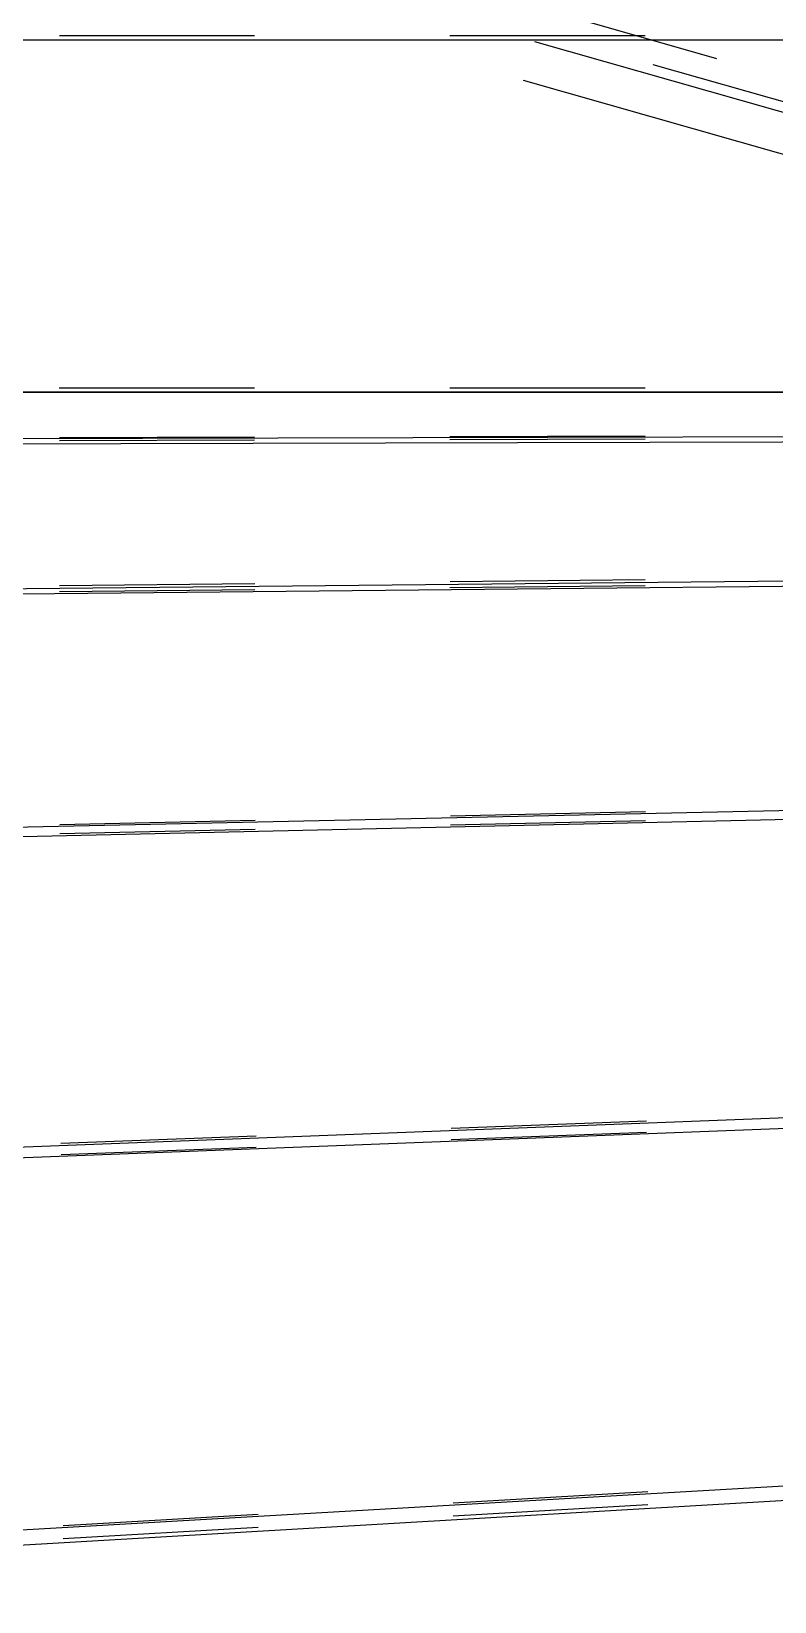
# Model space of a CAD drawing. Extents: x 3 to 592, y 5 to 207.
# Drawn here: x 49.52 to 54.35, y 39.58 to 49.8 of the extents above; entities that cross this region are included whole.
import ezdxf

# ---------------------------------------------------------------- set-up
doc = ezdxf.new("R2010")
doc.units = 0
doc.layers.get('0').update_dxf_attribs({"linetype": 'CONTINUOUS'})

msp = doc.modelspace()

# ---------------------------------------------------------------- linework, layer by layer
at = {"color": 7}
for points in [[(53.976593, 49.617804), (52.755046, 49.965256)], [(53.976593, 49.617804), (52.755046, 49.965256)], [(43.215278, 49.741667), (85.372222, 49.741667)], [(49.699757, 49.768125), (50.969757, 49.768125)], [(49.699757, 49.768125), (50.969757, 49.768125)], [(49.699757, 49.768125), (50.969757, 49.768125)], [(49.699757, 49.768125), (50.969757, 49.768125)], [(52.239757, 49.768125), (53.509757, 49.768125)], [(52.239757, 49.768125), (53.509757, 49.768125)], [(52.239757, 49.768125), (53.509757, 49.768125)], [(52.239757, 49.768125), (53.509757, 49.768125)], [(58.899562, 47.991414), (52.791821, 49.728655)], [(58.899562, 47.991414), (52.791821, 49.728655)], [(53.559793, 49.58078), (54.781339, 49.233324)], [(53.559793, 49.58078), (54.781339, 49.233324)], [(58.826431, 47.738049), (52.71869, 49.47529)], [(58.826431, 47.738049), (52.71869, 49.47529)], [(43.215278, 47.448611), (85.372222, 47.448611)], [(85.372222, 47.448611), (43.215278, 47.448611)], [(50.96958, 47.473764), (49.69958, 47.473764)], [(50.96958, 47.473764), (49.69958, 47.473764)], [(50.96958, 47.473764), (49.69958, 47.473764)], [(50.96958, 47.473764), (49.69958, 47.473764)], [(49.699757, 47.476445), (50.969757, 47.476445)], [(49.699757, 47.476445), (50.969757, 47.476445)], [(49.699757, 47.476445), (50.969757, 47.476445)], [(49.699757, 47.476445), (50.969757, 47.476445)], [(53.50958, 47.473764), (52.23958, 47.473764)], [(53.50958, 47.473764), (52.23958, 47.473764)], [(53.50958, 47.473764), (52.23958, 47.473764)], [(53.50958, 47.473764), (52.23958, 47.473764)], [(52.239757, 47.476445), (53.509757, 47.476445)], [(52.239757, 47.476445), (53.509757, 47.476445)], [(52.239757, 47.476445), (53.509757, 47.476445)], [(52.239757, 47.476445), (53.509757, 47.476445)], [(43.215278, 47.131111), (85.372222, 47.236944)], [(85.372222, 47.201667), (43.215278, 47.095833)], [(50.969694, 47.135737), (49.699698, 47.132476)], [(50.969694, 47.135737), (49.699698, 47.132476)], [(50.969694, 47.135737), (49.699698, 47.132476)], [(50.969694, 47.135737), (49.699698, 47.132476)], [(49.699735, 47.153959), (50.969731, 47.157221)], [(49.699735, 47.153959), (50.969731, 47.157221)], [(49.699735, 47.153959), (50.969731, 47.157221)], [(49.699735, 47.153959), (50.969731, 47.157221)], [(53.509685, 47.142261), (52.23969, 47.138999)], [(53.509685, 47.142261), (52.23969, 47.138999)], [(53.509685, 47.142261), (52.23969, 47.138999)], [(53.509685, 47.142261), (52.23969, 47.138999)], [(52.239727, 47.160483), (53.509723, 47.163745)], [(52.239727, 47.160483), (53.509723, 47.163745)], [(52.239727, 47.160483), (53.509723, 47.163745)], [(52.239727, 47.160483), (53.509723, 47.163745)], [(43.215278, 46.108056), (85.372222, 46.531389)], [(85.372222, 46.496111), (43.215278, 46.072778)], [(49.700481, 46.192222), (50.970416, 46.20511)], [(49.700481, 46.192222), (50.970416, 46.20511)], [(49.700481, 46.192222), (50.970416, 46.20511)], [(49.700481, 46.192222), (50.970416, 46.20511)], [(53.510163, 46.188941), (52.240229, 46.176053)], [(53.510163, 46.188941), (52.240229, 46.176053)], [(53.510163, 46.188941), (52.240229, 46.176053)], [(53.510163, 46.188941), (52.240229, 46.176053)], [(52.240351, 46.217998), (53.510285, 46.230885)], [(52.240351, 46.217998), (53.510285, 46.230885)], [(52.240351, 46.217998), (53.510285, 46.230885)], [(52.240351, 46.217998), (53.510285, 46.230885)], [(50.970294, 46.163165), (49.70036, 46.150278)], [(50.970294, 46.163165), (49.70036, 46.150278)], [(50.970294, 46.163165), (49.70036, 46.150278)], [(50.970294, 46.163165), (49.70036, 46.150278)], [(43.215278, 44.485278), (85.372222, 45.4025)], [(85.372222, 45.367222), (43.215278, 44.414722)], [(49.703429, 44.635791), (50.973112, 44.664175)], [(49.703429, 44.635791), (50.973112, 44.664175)], [(49.703429, 44.635791), (50.973112, 44.664175)], [(49.703429, 44.635791), (50.973112, 44.664175)], [(53.512252, 44.660509), (52.242569, 44.632126)], [(53.512252, 44.660509), (52.242569, 44.632126)], [(53.512252, 44.660509), (52.242569, 44.632126)], [(53.512252, 44.660509), (52.242569, 44.632126)], [(52.242794, 44.692558), (53.512477, 44.720941)], [(52.242794, 44.692558), (53.512477, 44.720941)], [(52.242794, 44.692558), (53.512477, 44.720941)], [(52.242794, 44.692558), (53.512477, 44.720941)], [(50.972887, 44.603743), (49.703204, 44.575359)], [(50.972887, 44.603743), (49.703204, 44.575359)], [(50.972887, 44.603743), (49.703204, 44.575359)], [(50.972887, 44.603743), (49.703204, 44.575359)], [(43.215278, 42.298056), (85.372222, 43.920833)], [(85.372222, 43.850278), (43.215278, 42.2275)], [(52.248564, 42.660619), (53.51762, 42.709575)], [(52.248564, 42.660619), (53.51762, 42.709575)], [(52.248564, 42.660619), (53.51762, 42.709575)], [(52.248564, 42.660619), (53.51762, 42.709575)], [(49.710452, 42.562707), (50.979508, 42.611663)], [(49.710452, 42.562707), (50.979508, 42.611663)], [(49.710452, 42.562707), (50.979508, 42.611663)], [(49.710452, 42.562707), (50.979508, 42.611663)], [(53.517763, 42.633775), (52.248707, 42.584819)], [(53.517763, 42.633775), (52.248707, 42.584819)], [(53.517763, 42.633775), (52.248707, 42.584819)], [(53.517763, 42.633775), (52.248707, 42.584819)], [(50.979651, 42.535863), (49.710595, 42.486907)], [(50.979651, 42.535863), (49.710595, 42.486907)], [(50.979651, 42.535863), (49.710595, 42.486907)], [(50.979651, 42.535863), (49.710595, 42.486907)], [(43.215278, 39.6875), (85.372222, 42.121667)], [(85.372222, 42.051111), (43.215278, 39.581667)], [(52.259843, 40.224426), (53.527712, 40.297966)], [(52.259843, 40.224426), (53.527712, 40.297966)], [(52.259843, 40.224426), (53.527712, 40.297966)], [(52.259843, 40.224426), (53.527712, 40.297966)], [(49.724105, 40.077345), (50.991974, 40.150886)], [(49.724105, 40.077345), (50.991974, 40.150886)], [(49.724105, 40.077345), (50.991974, 40.150886)], [(49.724105, 40.077345), (50.991974, 40.150886)], [(53.527852, 40.210566), (52.259983, 40.137026)], [(53.527852, 40.210566), (52.259983, 40.137026)], [(53.527852, 40.210566), (52.259983, 40.137026)], [(53.527852, 40.210566), (52.259983, 40.137026)], [(50.992114, 40.063486), (49.724245, 39.989945)], [(50.992114, 40.063486), (49.724245, 39.989945)], [(50.992114, 40.063486), (49.724245, 39.989945)], [(50.992114, 40.063486), (49.724245, 39.989945)]]:
    msp.add_lwpolyline(points, dxfattribs=at)

doc.saveas('drawing.dxf')
